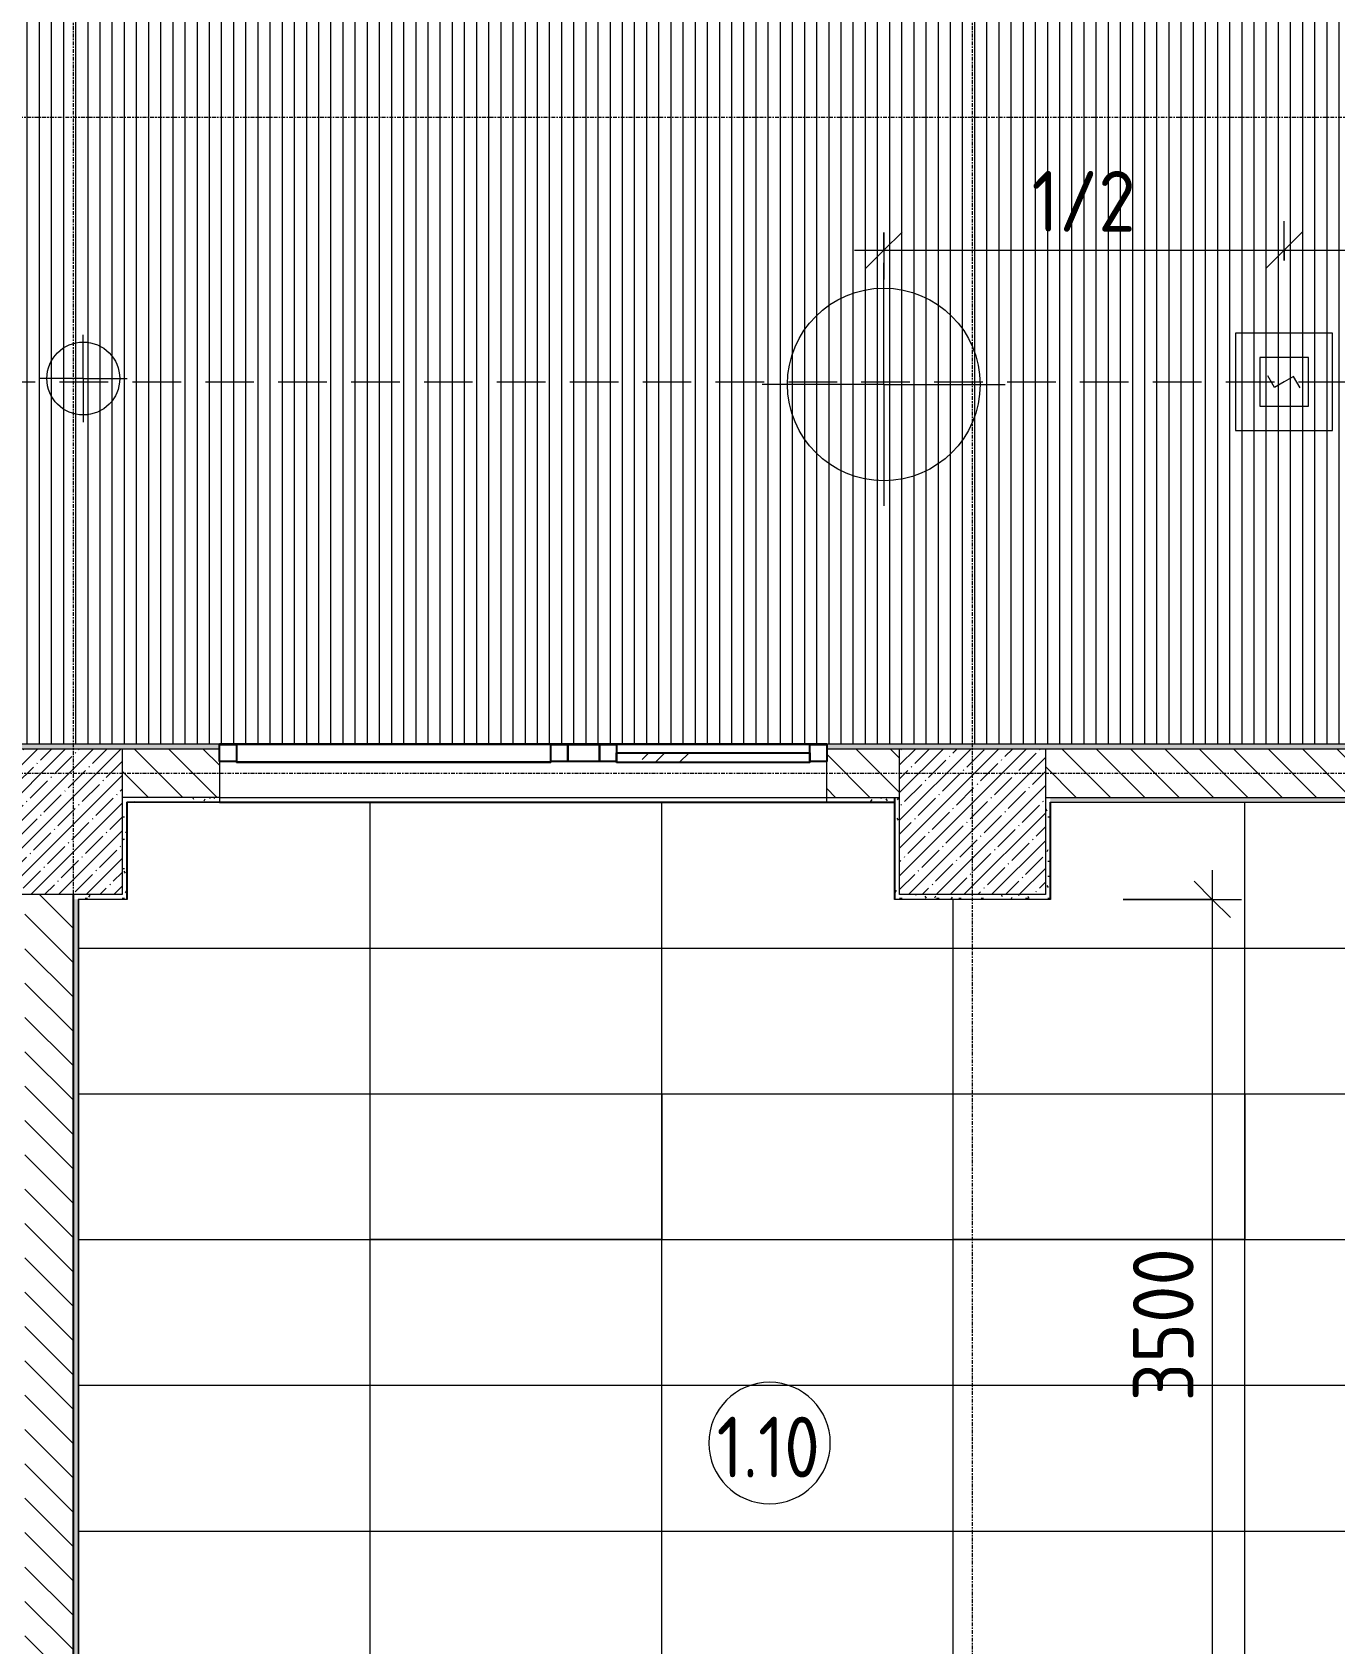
# Model space of a CAD drawing. Header units: millimetres. Extents: x 1311 to 195818, y -8553 to 29000.
# Drawn here: x 38886 to 44247, y 4216 to 10850 of the extents above; entities that cross this region are included whole.
import ezdxf

# ---------------------------------------------------------------- set-up
doc = ezdxf.new("R2010")
doc.units = ezdxf.units.MM
doc.linetypes.add('ADSK_Штрих_ш2 п1', pattern=[300, 200, -100])
doc.linetypes.add('Осевая', pattern=[31.75, 6.35, -4.7625, 15.875, -4.7625])
for name, color, linetype, lineweight in [('A-ANNO-DIMS', 7, 'Continuous', 9), ('A-ANNO-DIMS-100', 7, 'Continuous', 9), ('A-AREA-IDEN', 7, 'Continuous', 9), ('A-CLNG-PATT', 7, 'Continuous', 9), ('A-DETL-6', 7, 'ADSK_Штрих_ш2 п1', 9), ('A-GLAZ-CURT', 7, 'Continuous', 9), ('A-GLAZ-CURT-1', 7, 'Continuous', 25), ('A-GLAZ-CWMG', 7, 'Continuous', 9), ('A-GLAZ-CWMG-1', 7, 'Continuous', 25), ('A-WALL', 7, 'Continuous', 9), ('I-WALL', 7, 'Continuous', 9), ('Q-SPCQ', 7, 'Continuous', 9), ('S-COLS', 7, 'Continuous', 9), ('Оси-2', 7, 'Осевая', 9)]:
    doc.layers.add(name, color=color, linetype=linetype, lineweight=lineweight)
for name, color, linetype, lineweight, true_color in [('A-ANNO-NOTE', 1, 'Continuous', 9, 0xff0000), ('A-CLNG-1', 7, 'Continuous', 9, 0xeaeaea), ('A-WALL-1', 7, 'Continuous', 9, 0x3c3c3c), ('A-WALL-FNSH-1', 7, 'Continuous', 9, 0x3c3c3c), ('I-WALL-1', 7, 'Continuous', 9, 0x535353), ('Q-SPCQ-2', 1, 'Continuous', 9, 0xff0000), ('S-COLS-1', 9, 'Continuous', 9, 0x808080), ('S-COLS-2', 7, 'Continuous', 9, 0x3c3c3c)]:
    doc.layers.add(name, color=color, linetype=linetype, lineweight=lineweight, true_color=true_color)
doc.styles.add('GOST Common_3', font='GOST_Common.ttf', dxfattribs={"width": 0.9, "height": 250})
doc.styles.add('ISOCPEUR', font='isocpeur.ttf', dxfattribs={"width": 0.9, "height": 250})
doc.dimstyles.new('ISO-2_5_0_9К_БОЛЬШОЙ', dxfattribs={"dimscale": 304.8, "dimtxt": 248.995294, "dimasz": 0.492126, "dimexe": 0.393701, "dimexo": 0.984252, "dimgap": 0, "dimtad": 1, "dimdec": 0, "dimrnd": 10, "dimzin": 0, "dimdsep": 46, "dimtxsty": 'ISOCPEUR', "dimblk1": 'OBLIQUE', "dimblk2": 'OBLIQUE', "dimsah": 1, "dimcen": 0.09, "dimdle": 0.393701, "dimazin": 0, "dimtfac": 1, "dimtdec": 4, "dimtix": 1, "dimtmove": 0, "dimatfit": 3, "dimfxl": 1, "dimtvp": 1, "dimtolj": 1, "dimtzin": 0, "dimarcsym": 2})
pattern_1 = [(135, (9445.76, 0), (-70.71068, -70.71068), [])]
pattern_2 = [(0, (9445.765, 0), (121.92, 30.48), [10.058, -81.382, 10.058, -81.382, -487.68]), (0, (9445.765, 0), (121.92, 30.48), [-182.88, 10.058, -172.822, 10.058, -81.382, -213.36]), (0, (9445.765, 0), (121.92, 30.48), [-457.2, 10.058, -50.902, 10.058, -142.342]), (120, (9491.485, 15.24), (-87.356454, 90.345817), [10.058, -81.382, 10.058, -81.382, -487.68]), (120, (9491.485, 15.24), (-87.356454, 90.345817), [-182.88, 10.058, -172.822, 10.058, -81.382, -213.36]), (120, (9491.485, 15.24), (-87.356454, 90.345817), [-457.2, 10.058, -50.902, 10.058, -142.342]), (240, (9506.725, 76.2), (-34.563546, -120.825817), [10.058, -81.382, 10.058, -81.382, -487.68]), (240, (9506.725, 76.2), (-34.563546, -120.825817), [-182.88, 10.058, -172.822, 10.058, -81.382, -213.36]), (240, (9506.725, 76.2), (-34.563546, -120.825817), [-457.2, 10.058, -50.902, 10.058, -142.342])]

# ---------------------------------------------------------------- blocks, each defined once
blk = doc.blocks.new('BSC_Колонна _Прямоугольная - 600х600-23286269-Сводный план потолков 1 этажа в осях 1-12')
at = {"layer": 'S-COLS-1'}
h = blk.add_hatch(dxfattribs=at)
h.set_pattern_fill('FP_2', color=256, style=0, pattern_type=2)
h.set_pattern_definition([(45, (-29509.74, -7600), (-57.02463, 57.02463), []), (45, (-29452.72, -7600), (-57.02463, 57.02463), [100.806, -20.161, 3.353, -16.808])])
h.paths.add_polyline_path([(-100, -300), (300, -300), (300, 300), (-300, 300), (-300, -300)])
at = {"layer": 'S-COLS-2'}
for p, q in [((-300, 300), (300, 300)), ((-300, -300), (-300, 300)), ((300, 300), (300, -300)), ((300, -300), (-300, -300))]:
    blk.add_line(p, q, dxfattribs=at)
blk = doc.blocks.new('BSC_Колонна _Прямоугольная - 600х600-V15-Сводный план потолков 1 этажа в осях 1-12')
at = {"layer": 'S-COLS-1'}
h = blk.add_hatch(dxfattribs=at)
h.set_pattern_fill('FP_29', color=256, style=0, pattern_type=2)
h.set_pattern_definition([(45, (-33310, -7600), (-57.02463, 57.02463), []), (45, (-33252.975, -7600), (-57.02463, 57.02463), [100.806, -20.161, 3.353, -16.808])])
h.paths.add_polyline_path([(300, -300), (300, 300), (-300, 300), (-300, -300), (220.9, -300)])
at = {"layer": 'S-COLS-2'}
for p, q in [((-300, 300), (300, 300)), ((-300, -300), (-300, 300)), ((300, 300), (300, -300)), ((300, -300), (-300, -300))]:
    blk.add_line(p, q, dxfattribs=at)
blk = doc.blocks.new('Извещатель потолочный - Монтируемые на перекрытии-30351624-Сводный план потолков 1 этажа в осях 1-12')
at = {"layer": 'Q-SPCQ'}
for p, q in [((-300, 300), (-300, -100)), ((100, 300), (-300, 300)), ((100, -100), (100, 300)), ((0, 200), (-200, 200)), ((-200, 200), (-200, 0)), ((0, 0), (0, 200)), ((-122.5, 139), (-74.9, 166.5)), ((-100, 100), (-122.5, 139)), ((-77.5, 61), (-100, 100)), ((-200, 0), (0, 0)), ((-125.1, 33.5), (-77.5, 61)), ((-300, -100), (100, -100))]:
    blk.add_line(p, q, dxfattribs=at)
blk = doc.blocks.new('Прямоугольный импост - 50 x 70 мм-31700031-Сводный план потолков 1 этажа в осях 1-12')
at = {"layer": 'A-GLAZ-CWMG-1'}
for p, q in [((0, 35), (-70, 35)), ((-70, 35), (-70, -35)), ((0, -35), (0, 35)), ((-70, -35), (0, -35))]:
    blk.add_line(p, q, dxfattribs=at)
blk = doc.blocks.new('Прямоугольный импост - 50 x 70 мм-31720913-Сводный план потолков 1 этажа в осях 1-12')
at = {"layer": 'A-GLAZ-CWMG'}
blk.add_line((24145, 7918), (24940, 7918), dxfattribs=at)
blk = doc.blocks.new('Системная панель - Стемалит - 40мм-31720939-Сводный план потолков 1 этажа в осях 1-12')
at = {"layer": 'A-GLAZ-CURT-1'}
for p, q in [((-65, -35), (-65, 35)), ((-65, 35), (65, 35)), ((65, 35), (65, -35)), ((65, -35), (-65, -35))]:
    blk.add_line(p, q, dxfattribs=at)
blk = doc.blocks.new('Прямоугольный импост - 50 x 70 мм-31687886-Сводный план потолков 1 этажа в осях 1-12')
at = {"layer": 'A-GLAZ-CWMG-1'}
for p, q in [((35, 35), (-35, 35)), ((-35, 35), (-35, -35)), ((35, -35), (35, 35)), ((-35, -35), (35, -35))]:
    blk.add_line(p, q, dxfattribs=at)
blk = doc.blocks.new('Системная панель - Стекло - 40мм-31720940-Сводный план потолков 1 этажа в осях 1-12')
at = {"layer": 'A-GLAZ-CURT'}
for p, q in [((-647.5, -40), (-647.5, -35)), ((-647.5, -40), (647.5, -40)), ((647.5, -35), (647.5, -40))]:
    blk.add_line(p, q, dxfattribs=at)
blk = doc.blocks.new('Прямоугольный импост - 50 x 70 мм-V73-Сводный план потолков 1 этажа в осях 1-12')
at = {"layer": 'A-GLAZ-CWMG-1'}
for p, q in [((-70, 35), (0, 35)), ((-70, -35), (-70, 35)), ((0, 35), (0, -35)), ((0, -35), (-70, -35))]:
    blk.add_line(p, q, dxfattribs=at)
blk = doc.blocks.new('Прямоугольный импост - 50 x 70 мм-31693698-Сводный план потолков 1 этажа в осях 1-12')
at = {"layer": 'A-GLAZ-CWMG'}
for p, q in [((22580, 7918), (23875, 7918)), ((22580, 7848), (23875, 7848))]:
    blk.add_line(p, q, dxfattribs=at)
blk = doc.blocks.new('Системная панель - Стекло - 40мм-V74-Сводный план потолков 1 этажа в осях 1-12')
at = {"layer": 'A-GLAZ-CURT'}
h = blk.add_hatch(dxfattribs=at)
h.set_pattern_fill('FP_95', color=256, style=0, pattern_type=2)
h.set_pattern_definition([(45, (-32342.5, -7783), (-282.8427, 282.8427), [200, -600]), (45, (-32542.5, -7883), (-282.8427, 282.8427), [600, -200]), (45, (-32142.5, -7983), (-282.8427, 282.8427), [200, -600])])
h.paths.add_polyline_path([(397.5, -40), (397.5, 0), (-397.5, 0), (-397.5, -40)])
at = {"layer": 'A-GLAZ-CURT-1'}
for p, q in [((-397.5, -40), (-397.5, 0)), ((-397.5, 0), (397.5, 0)), ((397.5, 0), (397.5, -40)), ((397.5, -40), (-397.5, -40))]:
    blk.add_line(p, q, dxfattribs=at)
blk = doc.blocks.new('Прямоугольный импост - 50 x 70 мм-31702100-Сводный план потолков 1 этажа в осях 1-12')
at = {"layer": 'A-GLAZ-CWMG-1'}
for p, q in [((35, 35), (-35, 35)), ((-35, 35), (-35, -35)), ((35, -35), (35, 35)), ((-35, -35), (35, -35))]:
    blk.add_line(p, q, dxfattribs=at)
blk = doc.blocks.new('Марка_Помещения - Номер-25198446-Сводный план потолков 1 этажа в осях 1-12')
at = {"layer": 'A-AREA-IDEN'}
for start, end in [(360, 180), (180, 360)]:
    blk.add_arc((0, 0), 2.5, start, end, dxfattribs=at)
blk = doc.blocks.new('DIMBLOCK83-Сводный план потолков 1 этажа в осях 1-12')
at = {"layer": 'A-ANNO-DIMS-100'}
for p, q in [((43742.8, 7400), (43742.8, 3779.9)), ((43375.8, 7280), (43862.8, 7280)), ((43742.8, 7280), (43375.8, 7280)), ((43976.5, 3779.9), (43622.8, 3779.9)), ((43742.8, 3779.9), (43976.5, 3779.9))]:
    blk.add_line(p, q, dxfattribs=at)
at = {"layer": 'A-ANNO-DIMS-100', "lineweight": 20}
for p, q in [((43742.8, 7280), (43667.8, 7355)), ((43742.8, 7280), (43817.8, 7205)), ((43742.8, 3779.9), (43667.8, 3854.9)), ((43742.8, 3779.9), (43817.8, 3704.9))]:
    blk.add_line(p, q, dxfattribs=at)
at = {"layer": 'A-ANNO-DIMS-100', "color": 0, "insert": (43416.2, 5213.9), "char_height": 250, "width": 758.478, "attachment_point": 1, "rotation": 90, "line_spacing_factor": 1.149209, "style": 'ISOCPEUR'}
blk.add_mtext('3500', dxfattribs=at)
blk = doc.blocks.new('_Oblique')
at = {"color": 0, "linetype": 'ByBlock', "lineweight": -2}
blk.add_line((-0.5, -0.5), (0.5, 0.5), dxfattribs=at)
blk = doc.blocks.new('DIMBLOCK113-Сводный план потолков 1 этажа в осях 1-12')
at = {"layer": 'A-ANNO-DIMS-100', "lineweight": 20}
for p, q in [((42390.8, 9952.2), (42465.8, 10027.2)), ((44038.3, 9952.2), (44113.3, 10027.2)), ((42390.8, 9952.2), (42315.8, 9877.2)), ((44038.3, 9952.2), (43963.3, 9877.2))]:
    blk.add_line(p, q, dxfattribs=at)
at = {"layer": 'A-ANNO-DIMS-100'}
for p, q in [((42390.8, 10025.4), (42390.8, 9832.2)), ((42390.8, 9952.2), (42390.8, 10025.4)), ((44038.3, 9910.5), (44038.3, 10072.2)), ((42270.8, 9952.2), (44038.3, 9952.2)), ((44038.3, 9952.2), (44038.3, 9910.5))]:
    blk.add_line(p, q, dxfattribs=at)
at = {"layer": 'A-ANNO-DIMS-100', "color": 0, "insert": (42999, 10278.8), "char_height": 250, "width": 517.144, "attachment_point": 1, "line_spacing_factor": 1.149209, "style": 'ISOCPEUR'}
blk.add_mtext('1/2', dxfattribs=at)
blk = doc.blocks.new('DIMBLOCK114-Сводный план потолков 1 этажа в осях 1-12')
at = {"layer": 'A-ANNO-DIMS-100'}
for p, q in [((44038.3, 9910.5), (44038.3, 10072.2)), ((45685.8, 9724.4), (45685.8, 10072.2)), ((44038.3, 9952.2), (45805.8, 9952.2)), ((44038.3, 9952.2), (44038.3, 9910.5)), ((45685.8, 9952.2), (45685.8, 9724.4))]:
    blk.add_line(p, q, dxfattribs=at)
at = {"layer": 'A-ANNO-DIMS-100', "lineweight": 20}
for p, q in [((44038.3, 9952.2), (44113.3, 10027.2)), ((45685.8, 9952.2), (45760.8, 10027.2)), ((44038.3, 9952.2), (43963.3, 9877.2)), ((45685.8, 9952.2), (45610.8, 9877.2))]:
    blk.add_line(p, q, dxfattribs=at)
at = {"layer": 'A-ANNO-DIMS-100', "color": 0, "insert": (44646.5, 10278.8), "char_height": 250, "width": 517.144, "attachment_point": 1, "line_spacing_factor": 1.149209, "style": 'ISOCPEUR'}
blk.add_mtext('1/2', dxfattribs=at)

msp = doc.modelspace()

# ---------------------------------------------------------------- hatches: boundary and pattern name
at = {"layer": 'A-CLNG-PATT'}
h = msp.add_hatch(dxfattribs=at)
h.set_pattern_fill('FP_86', color=256, style=0, pattern_type=2)
h.set_pattern_definition([(90, (42115.265, 911.95), (50, -3e-15), [])])
h.paths.add_polyline_path([(29675.8, 7920), (47733.4, 7920), (47733.4, 10680), (47415.8, 10680), (47415.8, 11220), (47695.8, 11221), (47694.8, 11479.2), (47433.4, 11609.9), (47695.8, 11741), (47695.8, 23003), (46780.2, 23002.7), (43675.8, 22998.7), (43675.8, 13760), (37505.8, 13759), (37505.8, 10880), (32015.8, 10880), (32014.8, 11880), (29675.8, 11880), (29675.8, 9487.9), (29677.7, 9492.9), (29705.1, 9532.6), (29741.2, 9564.6), (29783.8, 9587), (29830.7, 9598.5), (29878.9, 9598.5), (29925.7, 9587), (29968.4, 9564.6), (30004.5, 9532.6), (30031.9, 9492.9), (30049, 9447.9), (30054.8, 9400), (30049, 9352.1), (30031.9, 9307.1), (30004.5, 9267.4), (29968.4, 9235.4), (29925.7, 9213), (29878.9, 9201.5), (29830.7, 9201.5), (29783.8, 9213), (29741.2, 9235.4), (29705.1, 9267.4), (29677.7, 9307.1), (29675.8, 9309.2), (29675.8, 8141.5)])
h.paths.add_polyline_path([(47674.8, 11850), (47674.8, 11950), (47694.8, 11950), (47694.8, 11850)])
h.paths.add_polyline_path([(47694.8, 12775), (47674.8, 12775), (47674.8, 12875), (47694.8, 12875)])
h.paths.add_polyline_path([(37770.9, 13340.5), (37722.7, 13340.5), (37675.8, 13352), (37633.2, 13374.4), (37597.1, 13406.4), (37569.7, 13446.1), (37552.6, 13491.1), (37546.8, 13539), (37552.6, 13586.9), (37569.7, 13631.9), (37597.1, 13671.6), (37633.2, 13703.6), (37675.8, 13726), (37722.7, 13737.5), (37770.9, 13737.5), (37817.7, 13726), (37860.4, 13703.6), (37896.5, 13671.6), (37923.9, 13631.9), (37941, 13586.9), (37946.8, 13539), (37941, 13491.1), (37923.9, 13446.1), (37896.5, 13406.4), (37860.4, 13374.4), (37817.7, 13352)])
h.paths.add_polyline_path([(45685.8, 13580), (45637.9, 13585.8), (45592.8, 13602.9), (45553.1, 13630.3), (45521.2, 13666.4), (45497.8, 13712.9), (45487.2, 13760), (45487.2, 13804.1), (45498.8, 13850.9), (45521.2, 13893.6), (45553.1, 13929.7), (45592.8, 13957.1), (45637.9, 13974.2), (45685.8, 13980), (45733.6, 13974.2), (45778.7, 13957.1), (45818.4, 13929.7), (45850.4, 13893.6), (45872.8, 13850.9), (45884.3, 13804.1), (45884.3, 13755.9), (45872.8, 13709.1), (45850.4, 13666.4), (45818.4, 13630.3), (45778.7, 13602.9), (45733.6, 13585.8)])
h.paths.add_polyline_path([(43676.8, 19925), (43676.8, 19975), (43691.8, 19975), (43691.8, 19925)])
h = msp.add_hatch(dxfattribs=at)
h.set_pattern_fill('FP_88', color=256, style=0, pattern_type=2)
h.set_pattern_definition([(180, (40276, 5279), (7e-14, -600), []), (270, (40276, 5279), (1200, 7e-14), [])])
h.paths.add_polyline_path([(39074.5, 521), (47695.8, 521.4), (47694.8, 7050), (46627.8, 7050), (46627.8, 7671), (45435.8, 7671), (45435.8, 7679), (43075.8, 7679), (43075.8, 7280), (42437.1, 7280), (42437.1, 7680), (39275.5, 7679), (39275.5, 7280), (39074.5, 7279), (39074.5, 712.9)])
h.paths.add_polyline_path([(40276.5, 1080), (40276.5, 1680), (41476.5, 1680), (41476.5, 1080), (40440.9, 1080)])
h.paths.add_polyline_path([(46277.5, 1080), (45077.5, 1080), (45077.5, 1680), (46277.5, 1680), (46277.5, 1359.5)])
h.paths.add_polyline_path([(42676.5, 1080), (42676.5, 1680), (43876.5, 1680), (43876.5, 1080), (42976.6, 1080)])
h.paths.add_polyline_path([(45991, 3480), (45077.5, 3480), (45077.5, 4080), (46277.5, 4080), (46277.5, 3480)])
h.paths.add_polyline_path([(43876.5, 3480), (42676.5, 3480), (42676.5, 4080), (43876.5, 4080)])
h.paths.add_polyline_path([(40440.9, 3480), (40276.5, 3480), (40276.5, 4080), (41476.5, 4080), (41476.5, 3480), (41076.5, 3480)])
h.paths.add_polyline_path([(46277.5, 5880), (45077.5, 5880), (45077.5, 6480), (46277.5, 6480), (46277.5, 6284.3)])
h.paths.add_polyline_path([(42676.5, 5880), (42676.5, 6480), (43876.5, 6480), (43876.5, 5880), (42976.6, 5880)])
h.paths.add_polyline_path([(41476.5, 5880), (40276.5, 5880), (40276.5, 6480), (41476.5, 6480), (41476.5, 6284.3)])
at = {"layer": 'I-WALL'}
h = msp.add_hatch(dxfattribs=at)
h.set_pattern_fill('FP_84', color=256, style=0, pattern_type=2)
h.set_pattern_definition(pattern_2)
h.paths.add_polyline_path([(42457.1, 7900), (47733.4, 7900), (47733.4, 7920), (42155.8, 7920), (42155.8, 7900), (42455.8, 7900)])
h.paths.add_polyline_path([(39074.5, 7900), (39655.8, 7900), (39655.8, 7920), (34455.8, 7920), (34455.8, 7900), (39055.5, 7900)])
h.paths.add_polyline_path([(31955.8, 7900), (31955.8, 7920), (29665.8, 7920), (29665.8, 7900), (31565.9, 7900)])
h = msp.add_hatch(dxfattribs=at)
h.set_pattern_fill('FP_18', color=256, style=0, pattern_type=2)
h.set_pattern_definition(pattern_1)
h.paths.add_polyline_path([(42434.8, 7700), (42455.8, 7700), (42455.8, 7900), (42155.8, 7900), (42155.8, 7700)])
h.paths.add_polyline_path([(39275.5, 7700), (39655.8, 7700), (39655.8, 7900), (39255.5, 7900), (39255.5, 7700)])
h = msp.add_hatch(dxfattribs=at)
h.set_pattern_fill('FP_18', color=256, style=0, pattern_type=2)
h.set_pattern_definition(pattern_1)
h.paths.add_polyline_path([(43055.8, 7700), (47435.8, 7700), (47435.8, 7900), (43055.8, 7900), (43055.8, 7700.2)])
h = msp.add_hatch(dxfattribs=at)
h.set_pattern_fill('FP_84', color=256, style=0, pattern_type=2)
h.set_pattern_definition(pattern_2)
h.paths.add_polyline_path([(39255.5, 7300), (39275.5, 7300), (39275.5, 7700), (39255.5, 7700), (39255.5, 7680)])
h = msp.add_hatch(dxfattribs=at)
h.set_pattern_fill('FP_84', color=256, style=0, pattern_type=2)
h.set_pattern_definition(pattern_2)
h.paths.add_polyline_path([(39655.8, 7680), (39655.8, 7700), (39275.5, 7700), (39275.5, 7680)])
h = msp.add_hatch(dxfattribs=at)
h.set_pattern_fill('FP_84', color=256, style=0, pattern_type=2)
h.set_pattern_definition(pattern_2)
h.paths.add_polyline_path([(42155.8, 7680), (42437.1, 7680), (42436, 7700), (42155.8, 7700)])
h = msp.add_hatch(dxfattribs=at)
h.set_pattern_fill('FP_84', color=256, style=0, pattern_type=2)
h.set_pattern_definition(pattern_2)
h.paths.add_polyline_path([(42437.1, 7280), (42457.1, 7280), (42457.1, 7300), (42455.8, 7300), (42455.8, 7700), (42437.1, 7700), (42437.1, 7300)])
h = msp.add_hatch(dxfattribs=at)
h.set_pattern_fill('FP_84', color=256, style=0, pattern_type=2)
h.set_pattern_definition(pattern_2)
h.paths.add_polyline_path([(43055.8, 7300), (43075.8, 7300), (43075.8, 7700), (43055.8, 7700), (43055.8, 7680)])
h = msp.add_hatch(dxfattribs=at)
h.set_pattern_fill('FP_84', color=256, style=0, pattern_type=2)
h.set_pattern_definition(pattern_2)
h.paths.add_polyline_path([(45077.5, 7680), (46655.8, 7680), (46655.8, 7700), (43075.8, 7700), (43075.8, 7680), (44255.8, 7680)])
h = msp.add_hatch(dxfattribs=at)
h.set_pattern_fill('FP_18', color=256, style=0, pattern_type=2)
h.set_pattern_definition(pattern_1)
h.paths.add_polyline_path([(38856.1, 500), (39055.5, 500), (39055.5, 7300), (38855.5, 7300), (38855.5, 500)])
h = msp.add_hatch(dxfattribs=at)
h.set_pattern_fill('FP_84', color=256, style=0, pattern_type=2)
h.set_pattern_definition(pattern_2)
h.paths.add_polyline_path([(39055.5, 7280), (39275.5, 7280), (39275.5, 7300), (39055.5, 7299)])
h = msp.add_hatch(dxfattribs=at)
h.set_pattern_fill('FP_84', color=256, style=0, pattern_type=2)
h.set_pattern_definition(pattern_2)
h.paths.add_polyline_path([(43075.8, 7280), (43075.8, 7300), (42457.1, 7300), (42457.1, 7280), (43055.8, 7280)])
h = msp.add_hatch(dxfattribs=at)
h.set_pattern_fill('FP_84', color=256, style=0, pattern_type=2)
h.set_pattern_definition(pattern_2)
h.paths.add_polyline_path([(39065.9, 520), (39074.5, 521), (39074.5, 7280), (39055.5, 7280), (39055.5, 520)])

# ---------------------------------------------------------------- linework, layer by layer
at = {"layer": 'A-ANNO-NOTE'}
for p, q in [((42390.8, 9400), (42390.8, 9900)), ((39095.8, 9424.4), (39095.8, 9604.4)), ((39095.8, 9424.4), (38915.8, 9424.4)), ((39095.8, 9424.4), (39095.8, 9244.4)), ((39095.8, 9424.4), (39275.8, 9424.4)), ((42390.8, 9400), (41890.8, 9400)), ((42390.8, 9400), (42390.8, 8900)), ((42390.8, 9400), (42890.8, 9400)), ((40276.5, 6479.9), (41476.5, 6479.9)), ((40276.5, 5879.9), (40276.5, 6479.9)), ((41476.5, 6479.9), (41476.5, 5879.9)), ((42676.5, 6479.9), (43876.5, 6479.9)), ((42676.5, 5879.9), (42676.5, 6479.9)), ((43876.5, 6479.9), (43876.5, 5879.9)), ((41476.5, 5879.9), (40276.5, 5879.9)), ((43876.5, 5879.9), (42676.5, 5879.9))]:
    msp.add_line(p, q, dxfattribs=at)
for centre, radius in [((42390.8, 9400), 396.5), ((39095.8, 9424.4), 150)]:
    msp.add_circle(centre, radius, dxfattribs=at)
at = {"layer": 'A-CLNG-1'}
for p, q in [((31955.8, 7920), (47733.4, 7920)), ((42155.8, 7680), (39655.8, 7680)), ((40276.5, 5880), (40276.5, 6480)), ((40276.5, 6480), (41476.5, 6480)), ((41476.5, 6480), (41476.5, 5880)), ((42676.5, 5880), (42676.5, 6480)), ((42676.5, 6480), (43876.5, 6480)), ((43876.5, 6480), (43876.5, 5880)), ((41476.5, 5880), (40276.5, 5880)), ((43876.5, 5880), (42676.5, 5880))]:
    msp.add_line(p, q, dxfattribs=at)
at = {"layer": 'A-DETL-6'}
msp.add_line((33598.3, 9410.5), (46735.8, 9410.5), dxfattribs=at)
at = {"layer": 'A-WALL'}
for p, q in [((43055.8, 7900), (47435.8, 7900)), ((42155.8, 7700), (42455.8, 7700)), ((43055.8, 7700), (47435.8, 7700)), ((39275.5, 7680), (39655.8, 7680)), ((39275.5, 7280), (39275.5, 7680)), ((39655.8, 7680), (39275.5, 7680)), ((39276.5, 7679), (39275.5, 7679)), ((42434.8, 7680), (42434.8, 7679)), ((43075.8, 7680), (46635.8, 7680)), ((43075.8, 7280), (43075.8, 7680)), ((43075.8, 7679), (43076.8, 7679)), ((39275.5, 7280), (39074.5, 7280))]:
    msp.add_line(p, q, dxfattribs=at)
at = {"layer": 'A-WALL-1'}
for p, q in [((39255.5, 7900), (39655.8, 7900)), ((39655.8, 7920), (39655.8, 7680)), ((42155.8, 7680), (42155.8, 7920)), ((42155.8, 7900), (42455.8, 7900)), ((39655.8, 7700), (39255.5, 7700)), ((42437.1, 7680), (42155.8, 7680)), ((42437.1, 7280), (42437.1, 7680)), ((39054.5, 500), (39054.5, 7300)), ((39055.5, 7300), (39055.5, 500)), ((39074.5, 7280), (39074.5, 520))]:
    msp.add_line(p, q, dxfattribs=at)
at = {"layer": 'A-WALL-FNSH-1'}
for p, q in [((34455.8, 7921), (39655.8, 7921)), ((39655.8, 7921), (39655.8, 7920)), ((42155.8, 7920), (42155.8, 7921)), ((42155.8, 7921), (47733.4, 7921)), ((42434.8, 7680), (42434.8, 7700)), ((42435.8, 7700), (42435.8, 7280)), ((39655.8, 7679), (39276.5, 7679)), ((39276.5, 7679), (39276.5, 7279)), ((39655.8, 7680), (39655.8, 7679)), ((42155.8, 7680), (42434.8, 7680)), ((42155.8, 7679), (42155.8, 7680)), ((42434.8, 7679), (42155.8, 7679)), ((42434.8, 7279), (42434.8, 7679)), ((46627.8, 7679), (43076.8, 7679)), ((43076.8, 7679), (43076.8, 7279)), ((39075.5, 7279), (39074.5, 7279)), ((39075.5, 520), (39075.5, 7279)), ((39276.5, 7279), (39076.5, 7279)), ((39076.5, 7279), (39076.5, 521)), ((43075.8, 7280), (42434.8, 7280)), ((43076.8, 7279), (42434.8, 7279)), ((43075.8, 7280), (43075.8, 7279))]:
    msp.add_line(p, q, dxfattribs=at)
at = {"layer": 'I-WALL-1'}
for p, q in [((42155.8, 7921), (39655.8, 7921)), ((39655.8, 7700), (42155.8, 7700)), ((42155.8, 7680), (39655.8, 7680)), ((39655.8, 7679), (42155.8, 7679))]:
    msp.add_line(p, q, dxfattribs=at)
at = {"layer": 'Оси-2'}
for p, q in [((39055.8, 593.7), (39055.8, 24898.1)), ((42755.8, 593.7), (42755.8, 24898.1)), ((10277.3, 10500), (45435.8, 10500)), ((9007.3, 7800), (45435.8, 7800))]:
    msp.add_line(p, q, dxfattribs=at)

# ---------------------------------------------------------------- block references
at = {"layer": 'A-AREA-IDEN', "xscale": 99.99999999999993, "yscale": 99.99999999999993, "zscale": 99.99999999999993}
msp.add_blockref('Марка_Помещения - Номер-25198446-Сводный план потолков 1 этажа в осях 1-12', (41920.7, 5041.9), dxfattribs=at)
at = {"layer": 'A-GLAZ-CURT'}
for name, p in [('Системная панель - Стемалит - 40мм-31720939-Сводный план потолков 1 этажа в осях 1-12', (41155.8, 7883)), ('Системная панель - Стекло - 40мм-31720940-Сводный план потолков 1 этажа в осях 1-12', (40373.3, 7883)), ('Системная панель - Стекло - 40мм-V74-Сводный план потолков 1 этажа в осях 1-12', (41688.3, 7883))]:
    msp.add_blockref(name, p, dxfattribs=at)
at = {"layer": 'A-GLAZ-CWMG', "rotation": 180}
msp.add_blockref('Прямоугольный импост - 50 x 70 мм-V73-Сводный план потолков 1 этажа в осях 1-12', (39655.8, 7883), dxfattribs=at)
at = {"layer": 'A-GLAZ-CWMG'}
for name in ['Прямоугольный импост - 50 x 70 мм-31693698-Сводный план потолков 1 этажа в осях 1-12', 'Прямоугольный импост - 50 x 70 мм-31720913-Сводный план потолков 1 этажа в осях 1-12']:
    msp.add_blockref(name, (17145.8, 0), dxfattribs=at)
at = {"layer": 'A-GLAZ-CWMG', "extrusion": (0, 0, -1), "rotation": 180}
for name, p in [('Прямоугольный импост - 50 x 70 мм-31687886-Сводный план потолков 1 этажа в осях 1-12', (-41055.8, 7883)), ('Прямоугольный импост - 50 x 70 мм-31702100-Сводный план потолков 1 этажа в осях 1-12', (-41255.8, 7883)), ('Прямоугольный импост - 50 x 70 мм-31700031-Сводный план потолков 1 этажа в осях 1-12', (-42155.8, 7883))]:
    msp.add_blockref(name, p, dxfattribs=at)
at = {"layer": 'Q-SPCQ-2', "rotation": 90.00000000000006}
msp.add_blockref('Извещатель потолочный - Монтируемые на перекрытии-30351624-Сводный план потолков 1 этажа в осях 1-12', (44138.3, 9510.5), dxfattribs=at)
at = {"layer": 'S-COLS'}
for name, p in [('BSC_Колонна _Прямоугольная - 600х600-23286269-Сводный план потолков 1 этажа в осях 1-12', (38955.5, 7600)), ('BSC_Колонна _Прямоугольная - 600х600-V15-Сводный план потолков 1 этажа в осях 1-12', (42755.8, 7600))]:
    msp.add_blockref(name, p, dxfattribs=at)

# ---------------------------------------------------------------- texts
at = {"layer": 'A-AREA-IDEN', "insert": (41702.7, 5150.4), "char_height": 250, "width": 548.354, "attachment_point": 1, "style": 'GOST Common_3'}
msp.add_mtext('1.10', dxfattribs=at)

# ---------------------------------------------------------------- dimensions: what is measured, and where the dimension line sits
at = {"layer": 'A-ANNO-DIMS'}
for base, p1, p2, override, picture, middle in [((44038.3, 9952.2), (42390.8, 9725.4), (44038.3, 9610.5), {"dimpost": '<>', "dimfxl": 1651.50057}, 'DIMBLOCK113-Сводный план потолков 1 этажа в осях 1-12', (43214.5, 10077.2)), ((45685.8, 9952.2), (44038.3, 9610.5), (45685.8, 9424.4), {"dimpost": '<>', "dimfxl": 1657.972918}, 'DIMBLOCK114-Сводный план потолков 1 этажа в осях 1-12', (44862, 10077.2))]:
    dim = msp.add_linear_dim(base=base, p1=p1, p2=p2, text='1/2', dimstyle='ISO-2_5_0_9К_БОЛЬШОЙ', override=override, dxfattribs=at)
    dim.commit()
    dim.dimension.update_dxf_attribs({"geometry": picture, "text_midpoint": middle})
dim = msp.add_linear_dim(base=(43742.8, 3779.9), p1=(43075.8, 7280), p2=(44276.5, 3779.9), angle=90, dimstyle='ISO-2_5_0_9К_БОЛЬШОЙ', override={"dimpost": '<>', "dimfxl": 3700.314908}, dxfattribs=at)
dim.commit()
dim.dimension.update_dxf_attribs({"geometry": 'DIMBLOCK83-Сводный план потолков 1 этажа в осях 1-12', "text_midpoint": (43617.8, 5530)})

doc.saveas('drawing.dxf')
